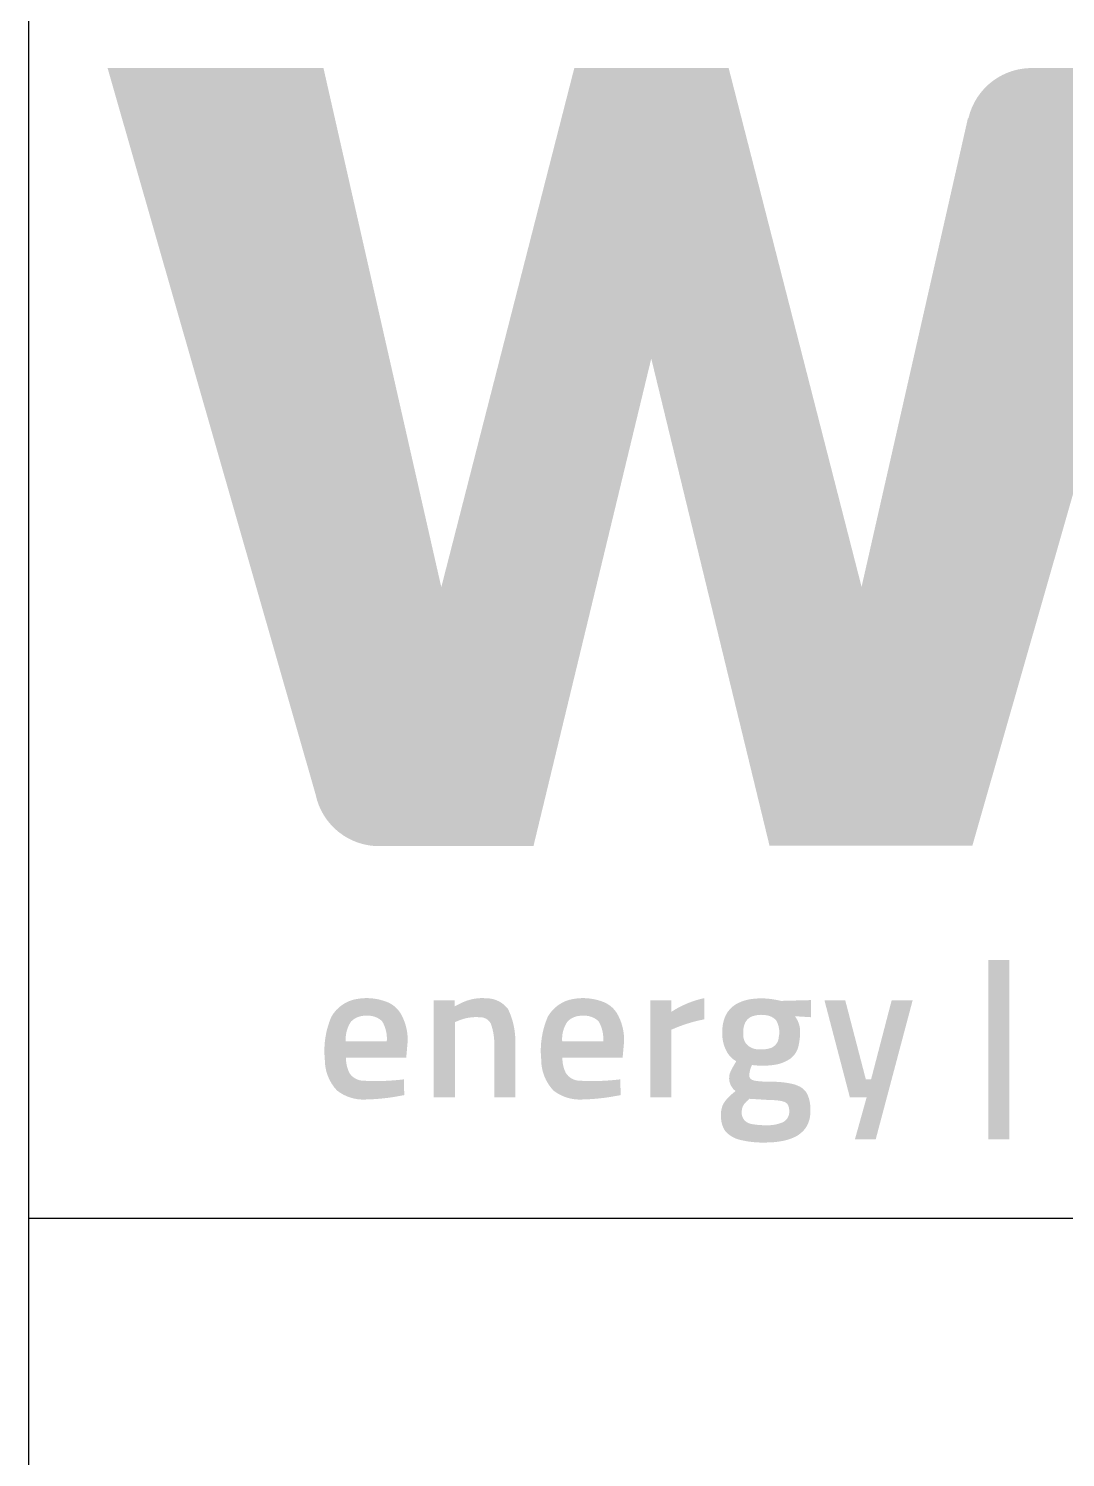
# Model space of a CAD drawing. Extents: x 0 to 1189, y 0 to 841.
# Drawn here: x 999 to 1010.81, y 16.28 to 32.55 of the extents above; entities that cross this region are included whole.
import ezdxf
from ezdxf.enums import TextEntityAlignment as Align

# ---------------------------------------------------------------- set-up
doc = ezdxf.new("R2010")
doc.units = 0
doc.layers.get('0').update_dxf_attribs({"linetype": 'CONTINUOUS'})
for name, color, linetype in [('ADM013gen', 5, 'CONTINUOUS'), ('ADM025gen', 7, 'CONTINUOUS'), ('ADM050gen', 2, 'CONTINUOUS')]:
    doc.layers.add(name, color=color, linetype=linetype)
doc.styles.add('Isocp', font='isocp.shx')

# ---------------------------------------------------------------- blocks, each defined once
blk = doc.blocks.new('WORLEY_logo_2019')
at = {"true_color": 0x004d94}
h = blk.add_hatch(color=154, dxfattribs=at)
h.dxf.hatch_style = 2
edge = h.paths.add_edge_path()
edge.add_arc((13.19414202723575, 13.70649334999406), 0.8215761232817715, 86.9754415248832, 166.8289247099577, ccw=False)
edge.add_line((13.23749166179827, 14.52692502632671), (15.26169776543622, 14.52692502632671))
edge.add_line((15.26169776543622, 14.52692502632671), (12.44419243340197, 4.687635523860454))
edge.add_line((12.44419243340197, 4.687635523860454), (9.87648925399791, 4.687635523860454))
edge.add_line((9.876489253997912, 4.687635523860454), (8.380305834560218, 10.85117495296758))
edge.add_line((8.380305834560218, 10.85117495296758), (6.889324244845487, 4.680547316325868))
edge.add_line((6.889324244845487, 4.680547316325868), (4.961641343790911, 4.680547316325868))
edge.add_arc((4.936425468223897, 5.501736384668897), 0.8215761232817713, 191.3996098910185, 271.75880253896497, ccw=False)
edge.add_line((4.131056971165682, 5.339351316719609), (1.500000000000002, 14.52692502632671))
edge.add_line((1.5, 14.52692502632671), (4.232103863835278, 14.52692502632671))
edge.add_line((4.232103863835279, 14.52692502632671), (5.72308545355001, 7.957642878828485))
edge.add_line((5.72308545355001, 7.957642878828486), (7.406077439302459, 14.52692502632671))
edge.add_line((7.406077439302459, 14.52692502632671), (9.36019336325285, 14.52692502632671))
edge.add_line((9.36019336325285, 14.52692502632671), (11.04181343786957, 7.962444567803528))
edge.add_line((11.04181343786957, 7.962444567803527), (12.38668649162943, 13.88807174079009))
edge.add_line((12.38668649162943, 13.88807174079009), (12.39417823821029, 13.89369714962092))
at = {"true_color": 0xed1c24}
h = blk.add_hatch(color=240, dxfattribs=at)
h.dxf.hatch_style = 2
h.paths.add_polyline_path([(12.64694946666954, 3.240726579380936), (12.91258576032458, 3.240726579380936), (12.91258576032458, 0.9715855608893537), (12.64694946666954, 0.9715855608893537)])
at = {"true_color": 0x004d94}
h = blk.add_hatch(color=154, dxfattribs=at)
h.dxf.hatch_style = 1
edge = h.paths.add_edge_path(flags=16)
edge.add_arc((4.905429292553639, 2.239737752127583), 0.3922248994485991, 146.2301650377007, 184.6382896864646)
edge.add_line((4.514488905938977, 2.208020471962835), (5.033185641171561, 2.208020471962835))
edge.add_arc((4.604965073849913, 2.24461984310938), 0.4297817681633306, 355.1148874028601, 390.9477830849003)
edge.add_arc((4.796512978899772, 2.273590385776799), 0.2612058017864436, 47.32706181746352, 95.07741331230383)
edge.add_arc((4.757251230853273, 2.287021831231358), 0.2472769929219822, 86.25652085434795, 135.9448871641782)
edge.add_arc((4.580274551559063, 2.458255516240819), 0.001021597253327297, 135.9448871641756, 209.071790693423)
edge = h.paths.add_edge_path()
edge.add_line((5.180723251226145, 1.72133499656387), (5.249547459868423, 1.728651855954411))
edge.add_line((5.249547459868423, 1.728651855954411), (5.254463474771443, 1.529496089418118))
edge.add_line((5.254463474771443, 1.529496089418118), (5.119936962392032, 1.505252591529023))
edge.add_arc((4.699796486880416, 4.223032711693718), 2.7500630539545, 271.2734261133261, 278.7877676851122, ccw=False)
edge.add_arc((4.735653593275156, 2.012530768822768), 0.539473584988897, 231.9690807852177, 272.68369444765705, ccw=False)
edge.add_arc((4.817076735929021, 1.976916135679173), 0.5681428508519758, 179.6244219042269, 223.2548794948923, ccw=False)
edge.add_arc((5.331323312250248, 2.091014177401875), 1.087990273460606, 156.7211393851621, 185.8225277531199, ccw=False)
edge.add_arc((4.727275741932813, 2.298203728994474), 0.453822567691467, 99.0603418346011, 150.5988120490698, ccw=False)
edge.add_arc((4.777868878351464, 2.04368376572483), 0.7132024861378391, 68.65448850613308, 99.85420382096311, ccw=False)
edge.add_arc((4.904824825606356, 2.377410071102226), 0.3561727742285047, 24.31961332860118, 68.13547273426798, ccw=False)
edge.add_arc((4.643264228337867, 2.233470645165545), 0.6542215176970951, -3.5227210994278266, 26.373686589499016, ccw=False)
edge.add_line((5.296249601447112, 2.193272427253775), (5.279043549286542, 2.001547846036001))
edge.add_line((5.279043549286542, 2.001547846036001), (4.516946913390488, 2.001547846036001))
edge.add_arc((4.930299935215612, 1.995157646938299), 0.4134024132688028, 179.114310877895, 207.2417927554792)
edge.add_arc((4.738365287099409, 1.922830912521279), 0.2109681968833649, 213.6517887488824, 268.6408247461924)
edge.add_arc((4.895757388374248, 4.629273207276325), 2.921867584322136, 266.813881579065, 275.5968780395006)
h = blk.add_hatch(color=154, dxfattribs=at)
h.dxf.hatch_style = 1
edge = h.paths.add_edge_path()
edge.add_line((5.93298785731616, 2.468683587750865), (5.896060582579522, 2.453935543041805))
edge.add_line((5.896060582579523, 2.453935543041805), (5.896060582579523, 1.499999999999999))
edge.add_line((5.896060582579523, 1.499999999999999), (5.62813777036494, 1.499999999999999))
edge.add_line((5.62813777036494, 1.499999999999999), (5.62813777036494, 2.729232377610917))
edge.add_line((5.62813777036494, 2.729232377610917), (5.893602575128012, 2.729232377610917))
edge.add_line((5.893602575128012, 2.729232377610917), (5.893602575128012, 2.653091309578098))
edge.add_line((5.893602575128012, 2.653091309578097), (5.980318207023283, 2.697459374581978))
edge.add_arc((6.241385166387355, 2.156308753318752), 0.6008327156248943, 84.85244357210678, 115.75402704987141, ccw=False)
edge.add_arc((6.295205156144815, 2.413846750020819), 0.3408715348791566, 36.69492573738552, 89.98532268997258, ccw=False)
edge.add_arc((5.736598481154865, 2.216770060588818), 0.9234263247679316, -3.58837392315462, 25.721600899620285, ccw=False)
edge.add_line((6.658214381439566, 2.158974648860614), (6.658214381439566, 1.499999999999999))
edge.add_line((6.658214381439566, 1.499999999999999), (6.392692413712505, 1.499999999999999))
edge.add_line((6.392692413712505, 1.499999999999999), (6.392692413712505, 2.151543463542095))
edge.add_arc((5.675316468388413, 2.187104042735814), 0.7182567797955111, 357.1621508415367, 380.1281645185441)
edge.add_arc((6.215371965997607, 2.363259732590455), 0.1519482317200569, 27.86188095311289, 92.76122721846231)
edge.add_arc((6.164150215760818, 1.936184061197032), 0.5805099325091216, 85.6627911419982, 113.4660553427535)
h = blk.add_hatch(color=154, dxfattribs=at)
h.dxf.hatch_style = 1
edge = h.paths.add_edge_path(flags=16)
edge.add_arc((7.644106897247688, 2.239737752127597), 0.3922248994485991, 146.2301650377007, 184.6382896864646)
edge.add_line((7.253166510633038, 2.208020471962835), (7.771863245865621, 2.208020471962835))
edge.add_arc((7.343642678543974, 2.244619843109394), 0.429781768163331, 355.1148874028601, 390.9477830849003)
edge.add_arc((7.53519058359382, 2.273590385776813), 0.2612058017864432, 47.32706181746342, 95.07741331230376)
edge.add_arc((7.495928835547334, 2.287021831231371), 0.2472769929219827, 86.25652085434785, 135.9448871641781)
edge.add_arc((7.318952156253125, 2.458255516240832), 0.001021597253327596, 135.9448871641918, 209.0717906934116)
edge = h.paths.add_edge_path()
edge.add_line((7.919400855920206, 1.72133499656387), (7.988225064562484, 1.728651855954411))
edge.add_line((7.988225064562484, 1.728651855954411), (7.993141079465504, 1.529496089418118))
edge.add_line((7.993141079465504, 1.529496089418118), (7.858614567086092, 1.505252591529023))
edge.add_arc((7.438474091574491, 4.223032711693718), 2.750063053954496, 271.2734261133261, 278.7877676851122, ccw=False)
edge.add_arc((7.474331197969218, 2.012530768822794), 0.5394735849888976, 231.9690807852178, 272.6836944476571, ccw=False)
edge.add_arc((7.555754340623082, 1.976916135679173), 0.5681428508519758, 179.6244219042269, 223.2548794948923, ccw=False)
edge.add_arc((8.070000916944322, 2.091014177401875), 1.087990273460606, 156.7211393851621, 185.8225277531199, ccw=False)
edge.add_arc((7.465953346626874, 2.298203728994474), 0.453822567691467, 99.0603418346011, 150.5988120490698, ccw=False)
edge.add_arc((7.516546483045525, 2.043683765724844), 0.7132024861378392, 68.65448850613308, 99.85420382096311, ccw=False)
edge.add_arc((7.643502430300431, 2.377410071102252), 0.3561727742285046, 24.31961332860118, 68.13547273426798, ccw=False)
edge.add_arc((7.381941833031942, 2.233470645165558), 0.6542215176970951, -3.5227210994278266, 26.373686589499016, ccw=False)
edge.add_line((8.034927206141173, 2.193272427253775), (8.017721153980602, 2.001547846036001))
edge.add_line((8.017721153980602, 2.001547846036001), (7.255624518084547, 2.001547846036001))
edge.add_arc((7.668977539909673, 1.995157646938312), 0.4134024132688032, 179.114310877895, 207.2417927554791)
edge.add_arc((7.477042891793469, 1.922830912521292), 0.2109681968833649, 213.6517887488824, 268.6408247461924)
edge.add_arc((7.634434993068309, 4.629273207276325), 2.921867584322136, 266.813881579065, 275.5968780395006)
h = blk.add_hatch(color=154, dxfattribs=at)
h.dxf.hatch_style = 1
edge = h.paths.add_edge_path()
edge.add_line((8.669105418155855, 2.372073435141932), (8.634795350237479, 2.358016089468932))
edge.add_line((8.634795350237479, 2.35801608946893), (8.634795350237479, 1.5))
edge.add_line((8.634795350237479, 1.499999999999999), (8.36681537505891, 1.499999999999999))
edge.add_line((8.36681537505891, 1.499999999999999), (8.36681537505891, 2.729232377610917))
edge.add_line((8.36681537505891, 2.729232377610917), (8.63233734278597, 2.729232377610917))
edge.add_line((8.63233734278597, 2.729232377610917), (8.63233734278597, 2.581751930520321))
edge.add_arc((9.300558091210384, 1.569527220661837), 1.212896463789468, 101.90679876337248, 123.4308212713434, ccw=False)
edge.add_line((9.050312935470634, 2.756327622541515), (9.050312935470634, 2.488347647362944))
edge.add_arc((9.406783903811839, 0.6366142271498473), 1.885732804721871, 100.8965186755235, 113.0285210428793)
h = blk.add_hatch(color=154, dxfattribs=at)
h.dxf.hatch_style = 1
edge = h.paths.add_edge_path(flags=16)
edge.add_arc((9.724115023155013, 2.270443930261591), 0.160442824302876, 244.9500506013144, 269.2285569214588)
edge.add_arc((9.772405834617015, 2.510420611646247), 0.403570856398691, 262.8185821345119, 285.941513277631)
edge.add_arc((9.840835752644052, 2.269011760663389), 0.152652124842911, 286.131472278417, 355.9272703521491)
edge.add_arc((9.695654931308644, 2.325799660909114), 0.3050389473924341, 347.1906106118294, 388.25357711729)
edge.add_arc((9.815419880690115, 2.349439559094437), 0.1917373079810145, 39.03600475079078, 85.1670875701857)
edge.add_arc((9.772093988869315, 2.196932832265625), 0.3486730948321131, 80.17793140715668, 107.4571215183121)
edge.add_arc((9.714876098552422, 2.373338514049005), 0.1632359100845498, 106.8736644504799, 155.801499002712)
edge.add_arc((9.83074779509301, 2.329556568325634), 0.2869718614280191, 157.3112459467337, 185.3912505053899)
edge.add_arc((9.717437848885757, 2.286988829511691), 0.1730972813603732, 174.827693791281, 249.2751936229527)
edge = h.paths.add_edge_path(flags=16)
edge.add_arc((9.943760713369285, 1.082871816013757), 0.3806986701077931, 71.14558751670609, 84.81778905404008, ccw=False)
edge.add_arc((10.03650262165779, 1.364820272660536), 0.08397473619582506, 13.94552886293178, 68.85920569688898, ccw=False)
edge.add_arc((9.923163196408444, 1.324524601213875), 0.2040258693346006, -1.7702795907874815, 17.25922572037041, ccw=False)
edge.add_arc((9.979880958795064, 1.317796409052835), 0.14721134387444, -71.53284737460422, 0.1655557178980871, ccw=False)
edge.add_arc((9.853515309617574, 1.653666332998336), 0.5059927558206073, 266.7612504260628, 289.99237692992284, ccw=False)
edge.add_arc((9.815693077889904, 2.034684227380744), 0.8862505901978055, 261.0332350924565, 270.5970688210141, ccw=False)
edge.add_arc((9.689896048650969, 1.352166184790472), 0.1932956015441672, 229.3551921098775, 266.3411317376996, ccw=False)
edge.add_arc((9.664011564068781, 1.302979566375493), 0.1396657424950238, 175.1565562471219, 224.2622248160349, ccw=False)
edge.add_arc((9.69067429475994, 1.319635703390377), 0.1659010533989144, 132.2697799413797, 181.6799682341201, ccw=False)
edge.add_line((9.57908554511702, 1.442400154564155), (9.623142997600425, 1.482851110803418))
edge.add_line((9.623142997600425, 1.482851110803418), (9.864027727848406, 1.468103066094365))
edge.add_arc((9.860504402070054, 0.3295683324358848), 1.138540185312459, 84.06919543119471, 89.82269223189462, ccw=False)
edge = h.paths.add_edge_path()
edge.add_arc((9.793819849658865, 2.170213679691347), 1.241537321382512, 257.1556657251193, 272.2962807121582)
edge.add_arc((9.83638664282954, 2.0074742445263), 1.077824830019883, 270.3815652585084, 279.7350400299787)
edge.add_arc((9.922692686388867, 1.581238875414315), 0.6432646471454015, 278.5779207592984, 290.9998021899666)
edge.add_arc((10.02889668877627, 1.339234265690105), 0.3794772530598012, 289.1235867324821, 320.8998912579324)
edge.add_arc((10.05393267420057, 1.305201443833073), 0.3387510241466697, 322.6966683270343, 350.354680862708)
edge.add_arc((9.891906102984812, 1.336451765189911), 0.5037364111349716, 349.9382421373078, 365.5648039540562)
edge.add_arc((9.980032108379538, 1.366820054108383), 0.4136493736793743, 2.560543107848672, 22.84054344496194)
edge.add_arc((10.15941281870029, 1.442679664306908), 0.2188880584752756, 22.76684750676294, 68.61167697991466)
edge.add_arc((10.06368450704319, 1.253058572406869), 0.4308245437060711, 65.9531422353112, 81.0040309221027)
edge.add_arc((9.904634185093604, 0.4512060675167783), 1.248086585122719, 79.5480633366195, 90.84859197858306)
edge.add_arc((9.864283974356793, 2.872762811931547), 1.173810722011826, 262.3267557342576, 271.0673711501594, ccw=False)
edge.add_arc((9.719636880175335, 1.856406661005157), 0.1474399094100964, 244.96687845498099, 265.2987893538562, ccw=False)
edge.add_arc((9.679821854261824, 1.777619598870931), 0.05926964825868582, 176.1640257672303, 247.6134861987182, ccw=False)
edge.add_arc((9.93882380935741, 1.765762489233989), 0.3185320275243957, 152.9653920493717, 177.1528056692914, ccw=False)
edge.add_arc((9.789089915413596, 2.902515263721862), 1.00097964810654, 262.3071982736357, 278.5760123937969)
edge.add_arc((9.874767216683123, 2.376474408730402), 0.4680862594058399, 277.8078534241696, 304.9856585138584)
edge.add_arc((9.972011197438936, 2.212950959526541), 0.2787115885147531, 307.8830366727715, 346.0466578959059)
edge.add_arc((9.396548659300755, 2.340373616681517), 0.8680505882048989, 347.0433538391596, 359.0967598580428)
edge.add_arc((9.938382819159301, 2.330891421464226), 0.3261356327840524, 359.2618330216482, 397.1376864202647)
edge.add_line((10.19837390421774, 2.52779009251508), (10.40244568565705, 2.515328566365565))
edge.add_line((10.40244568565705, 2.515328566365564), (10.40244568565705, 2.731861873954393))
edge.add_line((10.40244568565705, 2.731861873954393), (10.02139736770902, 2.721915518220377))
edge.add_arc((9.74076766035217, 1.560074139275218), 1.195252451359287, 76.42093398649249, 84.45356899575164)
edge.add_arc((9.772634122823835, 1.881135656811358), 0.872614380079656, 84.49860614277068, 97.01240961714872)
edge.add_arc((9.716281647169726, 2.2202523778403), 0.5293540436853225, 95.43951402075766, 114.6645302137136)
edge.add_arc((9.625612534715223, 2.389205376555767), 0.3381877080719709, 112.6493357366966, 161.9455139548571)
edge.add_arc((9.798926453586896, 2.334107009896034), 0.5200458869596656, 162.0918505563548, 182.2365855950567)
edge.add_arc((9.735735316529485, 2.300282308276306), 0.456659042195381, 178.3022468509238, 208.0747675281977)
edge.add_arc((9.618788324415995, 2.237355645457469), 0.3238583153536009, 207.9890761256886, 239.8123212948923)
edge.add_arc((10.37105857409482, 1.369379311978419), 1.087763355390566, 147.275891892042, 153.5544684547848)
edge.add_arc((9.57058812808469, 1.744596675815459), 0.2049847396036251, 147.805581153277, 217.964886404254)
edge.add_arc((9.531287960552236, 1.708955510117894), 0.1521258633204008, 216.4873948596622, 237.059720817879)
edge.add_arc((9.894017731730962, 0.9821626683736294), 0.7465752010836332, 126.6309520379263, 138.5625968830262)
edge.add_arc((9.52582431027366, 1.295476538733936), 0.2633432992247469, 136.6506593902926, 159.3226814547795)
edge.add_arc((9.590660013768066, 1.280904549708271), 0.3292782177601498, 160.9342526584204, 185.6121342326827)
edge.add_arc((9.58437647495405, 1.25188977881396), 0.3214321489178505, 180.568017534393, 212.9283188048284)
edge.add_arc((9.58602248067551, 1.312391568640443), 0.3591832030271685, 220.912027720464, 259.0544832093285)
h = blk.add_hatch(color=154, dxfattribs=at)
h.dxf.hatch_style = 2
h.paths.add_polyline_path([(10.57204819981123, 2.729232377610917), (10.83511216008678, 2.729232377610917), (11.09571811291082, 1.728651855954411), (11.16208431410159, 1.728651855954411), (11.42269026692563, 2.729232377610917), (11.68821223465269, 2.729232377610917), (11.22113365590182, 0.9714712349613762), (10.95806969562627, 0.9714712349613762), (11.10555014271686, 1.499999999999999), (10.89410433892302, 1.499999999999999)])
blk = doc.blocks.new('JacobsTitleBlock')
at = {"layer": 'ADM050gen', "linetype": 'Continuous'}
for p, q in [((-180, 73), (-180, 0)), ((-180, 9), (0, 9))]:
    blk.add_line(p, q, dxfattribs=at)
at = {"layer": 'ADM013gen', "xscale": 0.9, "yscale": 0.9, "zscale": 0.9}
blk.add_blockref('WORLEY_logo_2019', (-180.45, 9.02567023575277), dxfattribs=at)
at = {"layer": 'ADM025gen', "linetype": 'Continuous', "style": 'Isocp', "width": 0.9}
for tag, p in [('C_ISSUENO5', (-177, 101)), ('C_ISSDATE5', (-165, 101)), ('C_ISSBY5', (-42, 101)), ('C_ISSCHKBY5', (-30, 101)), ('C_ISSDISC5', (-18, 101)), ('C_ISSPROJ5', (-6, 101)), ('C_ISSUENO4', (-177, 96)), ('C_ISSDATE4', (-165, 96)), ('C_ISSBY4', (-42, 96)), ('C_ISSCHKBY4', (-30, 96)), ('C_ISSDISC4', (-18, 96)), ('C_ISSPROJ4', (-6, 96)), ('C_ISSUENO3', (-177, 91)), ('C_ISSDATE3', (-165, 91)), ('C_ISSBY3', (-42, 91)), ('C_ISSCHKBY3', (-30, 91)), ('C_ISSDISC3', (-18, 91)), ('C_ISSPROJ3', (-6, 91)), ('C_ISSUENO2', (-177, 86)), ('C_ISSDATE2', (-165, 86)), ('C_ISSBY2', (-42, 86)), ('C_ISSCHKBY2', (-30, 86)), ('C_ISSDISC2', (-18, 86)), ('C_ISSPROJ2', (-6, 86)), ('C_ISSUENO1', (-177, 81)), ('C_ISSDATE1', (-165, 81)), ('C_ISSBY1', (-42, 81)), ('C_ISSCHKBY1', (-30, 81)), ('C_ISSDISC1', (-18, 81)), ('C_ISSPROJ1', (-6, 81))]:
    blk.add_attdef(tag, text='', height=2.5, dxfattribs=at).set_placement(p, align=Align.CENTER)
for tag, p, height in [('C_ISSDESCR5', (-154, 101), 2.5), ('C_ISSDESCR4', (-154, 96), 2.5), ('C_ISSDESCR3', (-154, 91), 2.5), ('C_ISSDESCR2', (-154, 86), 2.5), ('C_ISSDESCR1', (-154, 81), 2.5), ('C_DRAWNBY', (-163, 2), 3), ('C_DRAWNDATE', (-139, 2), 3), ('C_SCALE', (-102, 2), 3), ('C_DRAWINGSIZE', (-72, 2), 3)]:
    blk.add_attdef(tag, p, '', height=height, dxfattribs=at)
at = {"layer": 'ADM025gen', "linetype": 'Continuous', "style": 'Isocp'}
blk.add_attdef('C_DOCTYPE', text='', height=3.5, dxfattribs=at).set_placement((-90, 42), align=Align.MIDDLE)
for tag, p in [('C_SHEETNO', (-50, 2)), ('C_SHEETTOT', (-33, 2)), ('C_DRAWINGISSUE', (-8.5, 2))]:
    blk.add_attdef(tag, p, '', height=3, dxfattribs=at)
at = {"layer": 'ADM050gen', "linetype": 'Continuous', "style": 'Isocp'}
for tag, p in [('C_CLIENT', (-90, 58)), ('C_PLANT', (-90, 51)), ('C_DOCNAME', (-90, 35)), ('C_SHEETNAME', (-90, 27))]:
    blk.add_attdef(tag, text='', height=5, dxfattribs=at).set_placement(p, align=Align.MIDDLE)
blk.add_attdef('C_DRAWINGNR', text='', height=4.466293432438595, dxfattribs=at).set_placement((-62, 12), (-3, 12), align=Align.ALIGNED)

msp = doc.modelspace()

# ---------------------------------------------------------------- block references
msp.add_blockref('JacobsTitleBlock', (1178.999988568081, 9.999995357464286))

doc.saveas('drawing.dxf')
